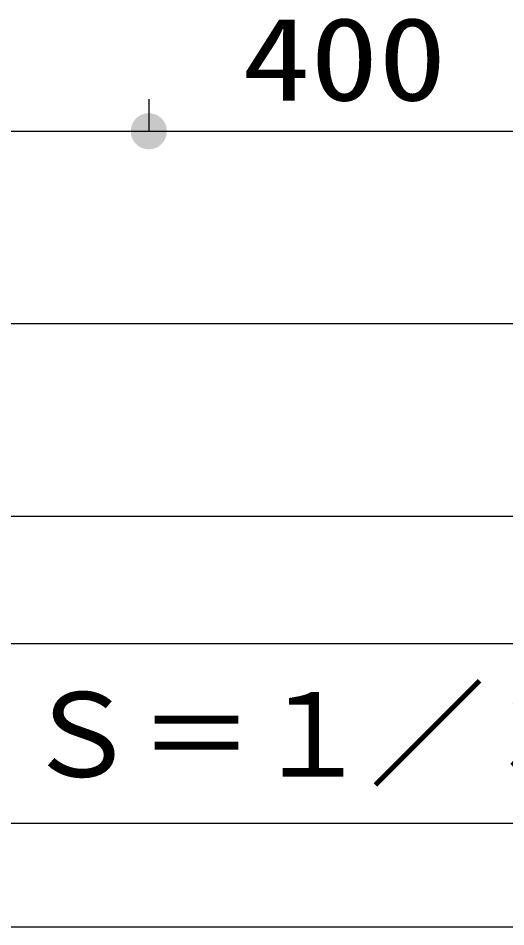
# Model space of a CAD drawing. Units: millimetres, scale not verified. Extents: x -23960 to 8910, y -6308 to 6308.
# Drawn here: x -4529 to -4023, y -5056 to -4113 of the extents above; entities that cross this region are included whole.
import ezdxf
from ezdxf.enums import TextEntityAlignment as Align

# ---------------------------------------------------------------- set-up
doc = ezdxf.new("R2010")
doc.units = ezdxf.units.MM
doc.header["$LTSCALE"] = 30
for name, color, linetype, lineweight in [('0-3_00クル-フ-6寸法', 132, 'Continuous', 25), ('0-4_機器', 2, 'Continuous', 25), ('1-5_Axis_waku', 7, 'Continuous', 25)]:
    doc.layers.add(name, color=color, linetype=linetype, lineweight=lineweight)
doc.styles.add('ＭＳ ゴシック', font='')
doc.styles.get('ＭＳ ゴシック').set_extended_font_data('MS Gothic')

msp = doc.modelspace()

# ---------------------------------------------------------------- linework, layer by layer
at = {"layer": '0-3_00クル-フ-6寸法', "color": 4}
for p, q in [((-4393.6, -4196.91), (-4393.6, -4230.14)), ((-4393.6, -4196.91), (-4393.6, -4230.14)), ((-5053.6, -4230.14), (-4393.6, -4230.14)), ((-4393.6, -4230.14), (-3993.6, -4230.14)), ((-3593.6, -4430.14), (-5803.57, -4430.14)), ((-3533.6, -4630.14), (-5863.57, -4630.14))]:
    msp.add_line(p, q, dxfattribs=at)
at = {"layer": '0-3_00クル-フ-6寸法'}
for points in [[(-4393.6, -4230.14), (-4408.77, -4219.12), (-4407.27, -4217.31)], [(-4393.6, -4230.14), (-4408.77, -4219.12), (-4407.27, -4217.31)], [(-4393.6, -4230.14), (-4407.27, -4217.31), (-4405.55, -4215.7)], [(-4393.6, -4230.14), (-4407.27, -4217.31), (-4405.55, -4215.7)], [(-4393.6, -4230.14), (-4405.55, -4215.7), (-4403.65, -4214.31)], [(-4393.6, -4230.14), (-4405.55, -4215.7), (-4403.65, -4214.31)], [(-4393.6, -4230.14), (-4403.65, -4214.31), (-4401.59, -4213.18)], [(-4393.6, -4230.14), (-4403.65, -4214.31), (-4401.59, -4213.18)], [(-4393.6, -4230.14), (-4401.59, -4213.18), (-4399.4, -4212.31)], [(-4393.6, -4230.14), (-4401.59, -4213.18), (-4399.4, -4212.31)], [(-4393.6, -4230.14), (-4399.4, -4212.31), (-4397.12, -4211.73)], [(-4393.6, -4230.14), (-4399.4, -4212.31), (-4397.12, -4211.73)], [(-4393.6, -4230.14), (-4397.12, -4211.73), (-4394.78, -4211.43)], [(-4393.6, -4230.14), (-4397.12, -4211.73), (-4394.78, -4211.43)], [(-4393.6, -4230.14), (-4394.78, -4211.43), (-4392.43, -4211.43)], [(-4393.6, -4230.14), (-4394.78, -4211.43), (-4392.43, -4211.43)], [(-4393.6, -4230.14), (-4392.43, -4211.43), (-4390.09, -4211.73)], [(-4393.6, -4230.14), (-4392.43, -4211.43), (-4390.09, -4211.73)], [(-4393.6, -4230.14), (-4390.09, -4211.73), (-4387.81, -4212.31)], [(-4393.6, -4230.14), (-4390.09, -4211.73), (-4387.81, -4212.31)], [(-4393.6, -4230.14), (-4387.81, -4212.31), (-4385.62, -4213.18)], [(-4393.6, -4230.14), (-4387.81, -4212.31), (-4385.62, -4213.18)], [(-4393.6, -4230.14), (-4385.62, -4213.18), (-4383.56, -4214.31)], [(-4393.6, -4230.14), (-4385.62, -4213.18), (-4383.56, -4214.31)], [(-4393.6, -4230.14), (-4383.56, -4214.31), (-4381.65, -4215.7)], [(-4393.6, -4230.14), (-4383.56, -4214.31), (-4381.65, -4215.7)], [(-4393.6, -4230.14), (-4381.65, -4215.7), (-4379.93, -4217.31)], [(-4393.6, -4230.14), (-4381.65, -4215.7), (-4379.93, -4217.31)], [(-4393.6, -4230.14), (-4379.93, -4217.31), (-4378.43, -4219.12)], [(-4393.6, -4230.14), (-4379.93, -4217.31), (-4378.43, -4219.12)], [(-4393.6, -4230.14), (-4412.35, -4230.14), (-4412.21, -4227.79)], [(-4393.6, -4230.14), (-4412.35, -4230.14), (-4412.21, -4227.79)], [(-4393.6, -4230.14), (-4412.21, -4227.79), (-4411.76, -4225.48)], [(-4393.6, -4230.14), (-4412.21, -4227.79), (-4411.76, -4225.48)], [(-4393.6, -4230.14), (-4411.76, -4225.48), (-4411.04, -4223.24)], [(-4393.6, -4230.14), (-4411.76, -4225.48), (-4411.04, -4223.24)], [(-4393.6, -4230.14), (-4411.04, -4223.24), (-4410.03, -4221.11)], [(-4393.6, -4230.14), (-4411.04, -4223.24), (-4410.03, -4221.11)], [(-4393.6, -4230.14), (-4410.03, -4221.11), (-4408.77, -4219.12)], [(-4393.6, -4230.14), (-4410.03, -4221.11), (-4408.77, -4219.12)], [(-4393.6, -4230.14), (-4378.43, -4219.12), (-4377.17, -4221.11)], [(-4393.6, -4230.14), (-4378.43, -4219.12), (-4377.17, -4221.11)], [(-4393.6, -4230.14), (-4377.17, -4221.11), (-4376.17, -4223.24)], [(-4393.6, -4230.14), (-4377.17, -4221.11), (-4376.17, -4223.24)], [(-4393.6, -4230.14), (-4376.17, -4223.24), (-4375.44, -4225.48)], [(-4393.6, -4230.14), (-4376.17, -4223.24), (-4375.44, -4225.48)], [(-4393.6, -4230.14), (-4375.44, -4225.48), (-4375, -4227.79)], [(-4393.6, -4230.14), (-4375.44, -4225.48), (-4375, -4227.79)], [(-4393.6, -4230.14), (-4375, -4227.79), (-4374.85, -4230.14)], [(-4393.6, -4230.14), (-4375, -4227.79), (-4374.85, -4230.14)], [(-4393.6, -4230.14), (-4412.21, -4232.49), (-4412.35, -4230.14)], [(-4393.6, -4230.14), (-4412.21, -4232.49), (-4412.35, -4230.14)], [(-4393.6, -4230.14), (-4411.76, -4234.81), (-4412.21, -4232.49)], [(-4393.6, -4230.14), (-4411.76, -4234.81), (-4412.21, -4232.49)], [(-4393.6, -4230.14), (-4411.04, -4237.05), (-4411.76, -4234.81)], [(-4393.6, -4230.14), (-4411.04, -4237.05), (-4411.76, -4234.81)], [(-4393.6, -4230.14), (-4410.03, -4239.18), (-4411.04, -4237.05)], [(-4393.6, -4230.14), (-4410.03, -4239.18), (-4411.04, -4237.05)], [(-4393.6, -4230.14), (-4408.77, -4241.16), (-4410.03, -4239.18)], [(-4393.6, -4230.14), (-4408.77, -4241.16), (-4410.03, -4239.18)], [(-4393.6, -4230.14), (-4407.27, -4242.98), (-4408.77, -4241.16)], [(-4393.6, -4230.14), (-4407.27, -4242.98), (-4408.77, -4241.16)], [(-4393.6, -4230.14), (-4405.55, -4244.59), (-4407.27, -4242.98)], [(-4393.6, -4230.14), (-4405.55, -4244.59), (-4407.27, -4242.98)], [(-4393.6, -4230.14), (-4403.65, -4245.98), (-4405.55, -4244.59)], [(-4393.6, -4230.14), (-4403.65, -4245.98), (-4405.55, -4244.59)], [(-4393.6, -4230.14), (-4401.59, -4247.11), (-4403.65, -4245.98)], [(-4393.6, -4230.14), (-4401.59, -4247.11), (-4403.65, -4245.98)], [(-4393.6, -4230.14), (-4399.4, -4247.98), (-4401.59, -4247.11)], [(-4393.6, -4230.14), (-4399.4, -4247.98), (-4401.59, -4247.11)], [(-4393.6, -4230.14), (-4397.12, -4248.56), (-4399.4, -4247.98)], [(-4393.6, -4230.14), (-4397.12, -4248.56), (-4399.4, -4247.98)], [(-4393.6, -4230.14), (-4394.78, -4248.86), (-4397.12, -4248.56)], [(-4393.6, -4230.14), (-4394.78, -4248.86), (-4397.12, -4248.56)], [(-4393.6, -4230.14), (-4392.43, -4248.86), (-4394.78, -4248.86)], [(-4393.6, -4230.14), (-4392.43, -4248.86), (-4394.78, -4248.86)], [(-4393.6, -4230.14), (-4390.09, -4248.56), (-4392.43, -4248.86)], [(-4393.6, -4230.14), (-4387.81, -4247.98), (-4390.09, -4248.56)], [(-4393.6, -4230.14), (-4385.62, -4247.11), (-4387.81, -4247.98)], [(-4393.6, -4230.14), (-4383.56, -4245.98), (-4385.62, -4247.11)], [(-4393.6, -4230.14), (-4381.65, -4244.59), (-4383.56, -4245.98)], [(-4393.6, -4230.14), (-4379.93, -4242.98), (-4381.65, -4244.59)], [(-4393.6, -4230.14), (-4378.43, -4241.16), (-4379.93, -4242.98)], [(-4393.6, -4230.14), (-4377.17, -4239.18), (-4378.43, -4241.16)], [(-4393.6, -4230.14), (-4376.17, -4237.05), (-4377.17, -4239.18)], [(-4393.6, -4230.14), (-4375.44, -4234.81), (-4376.17, -4237.05)], [(-4393.6, -4230.14), (-4375, -4232.49), (-4375.44, -4234.81)], [(-4393.6, -4230.14), (-4374.85, -4230.14), (-4375, -4232.49)], [(-4393.6, -4230.14), (-4390.09, -4248.56), (-4392.43, -4248.86)], [(-4393.6, -4230.14), (-4387.81, -4247.98), (-4390.09, -4248.56)], [(-4393.6, -4230.14), (-4385.62, -4247.11), (-4387.81, -4247.98)], [(-4393.6, -4230.14), (-4383.56, -4245.98), (-4385.62, -4247.11)], [(-4393.6, -4230.14), (-4381.65, -4244.59), (-4383.56, -4245.98)], [(-4393.6, -4230.14), (-4379.93, -4242.98), (-4381.65, -4244.59)], [(-4393.6, -4230.14), (-4378.43, -4241.16), (-4379.93, -4242.98)], [(-4393.6, -4230.14), (-4377.17, -4239.18), (-4378.43, -4241.16)], [(-4393.6, -4230.14), (-4376.17, -4237.05), (-4377.17, -4239.18)], [(-4393.6, -4230.14), (-4375.44, -4234.81), (-4376.17, -4237.05)], [(-4393.6, -4230.14), (-4375, -4232.49), (-4375.44, -4234.81)], [(-4393.6, -4230.14), (-4374.85, -4230.14), (-4375, -4232.49)]]:
    msp.add_solid(points, dxfattribs=at)
at = {"layer": '0-4_機器', "color": 3}
msp.add_lwpolyline([(-3589.43, -4948.77), (-3589.43, -4762.46), (-5618.76, -4762.46), (-5618.76, -4948.77)], close=True, dxfattribs=at)
at = {"layer": '1-5_Axis_waku'}
msp.add_line((-7770, -5056.5), (8400, -5056.5), dxfattribs=at)

# ---------------------------------------------------------------- texts
at = {"layer": '0-3_00クル-フ-6寸法', "color": 3, "style": 'ＭＳ ゴシック', "width": 1.2}
msp.add_text('400', height=86.66, dxfattribs=at).set_placement((-4296.46, -4224.3), align=Align.BOTTOM_LEFT)
at = {"layer": '0-4_機器', "color": 4, "style": 'ＭＳ ゴシック'}
msp.add_text('Ｓ＝１／３０', height=87.98, dxfattribs=at).set_placement((-4523.96, -4927.07), align=Align.BOTTOM_LEFT)

doc.saveas('drawing.dxf')
